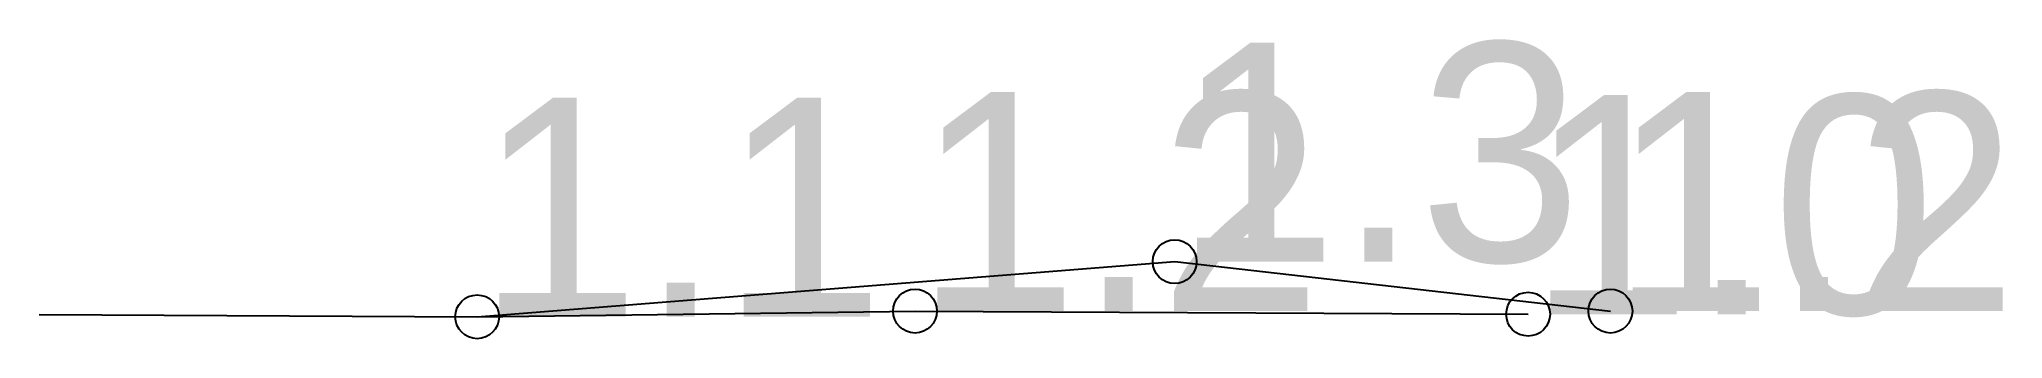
# Model space of a CAD drawing. Header units: millimetres. Extents: x 0 to 8.97, y -0.11 to 1.26.
import ezdxf

# ---------------------------------------------------------------- set-up
doc = ezdxf.new("R2010")
doc.units = ezdxf.units.MM

msp = doc.modelspace()

# ---------------------------------------------------------------- linework, layer by layer
at = {"layer": 'Shots', "color": 1}
for p, q in [((2, -0.01), (5.186, 0.242)), ((5.186, 0.242), (7.176, 0.016)), ((0, 0), (2, -0.01)), ((2, -0.01), (4, 0.016)), ((4, 0.016), (6.8, 0.002))]:
    msp.add_line(p, q, dxfattribs=at)
for centre in [(5.186, 0.242), (2, -0.01), (4, 0.016), (6.8, 0.002), (7.176, 0.016)]:
    msp.add_circle(centre, 0.1, dxfattribs=at)

# ---------------------------------------------------------------- texts
at = {"layer": 'Label'}
for s, p in [('1.3', (5.186, 0.242)), ('1.1', (2, -0.01)), ('1.2', (4, 0.016)), ('1.0', (6.8, 0.002)), ('1.2', (7.176, 0.016))]:
    msp.add_text(s, height=1, dxfattribs=at).set_placement(p)

doc.saveas('drawing.dxf')
